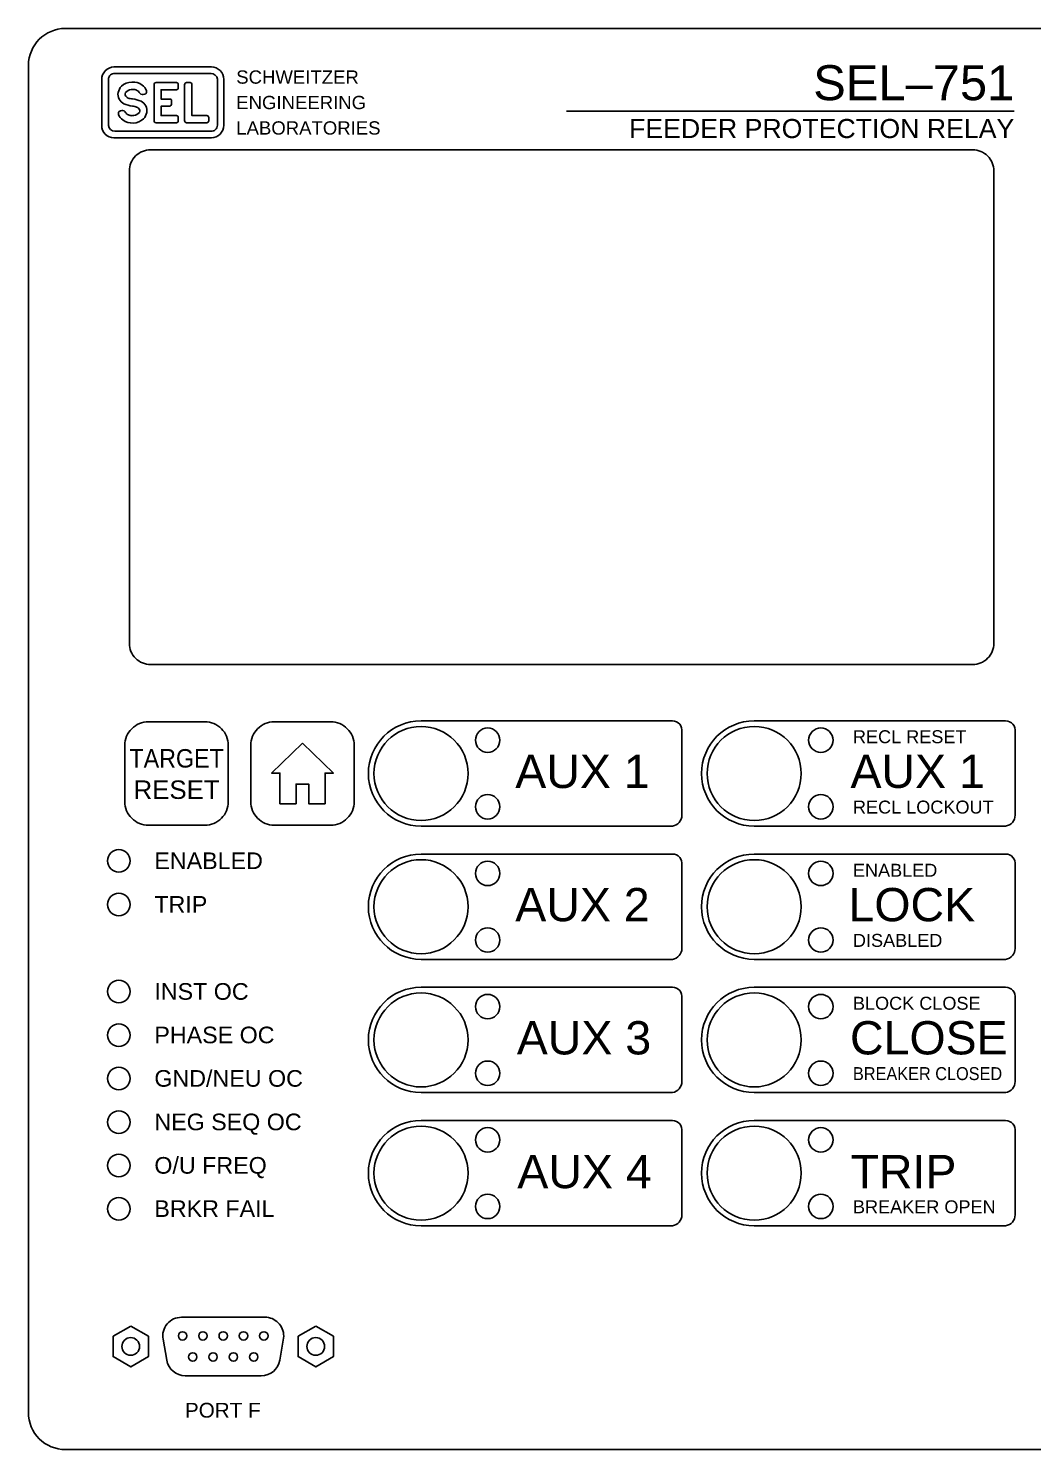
# Model space of a CAD drawing. Extents: x 1 to 47, y 1 to 35.
# Drawn here: x 3.08 to 8.42, y 9.64 to 17.2 of the extents above; entities that cross this region are included whole.
import ezdxf
from ezdxf.enums import TextEntityAlignment as Align

# ---------------------------------------------------------------- set-up
doc = ezdxf.new("R2010")
doc.units = 0
doc.header["$MEASUREMENT"] = 0
for name, color, linetype in [('10_00______DWG_', 7, 'CONTINUOUS'), ('1_01__0__NONE', 7, 'CONTINUOUS'), ('1_02__1__RECLOSING', 7, 'CONTINUOUS'), ('1_03__2__DIRECTIONAL', 7, 'CONTINUOUS'), ('1_04__3__ARC_SENSE_TECH', 7, 'CONTINUOUS'), ('1_05__4__RECLOSING___DIREC', 7, 'CONTINUOUS'), ('1_06__5__RECLOSING__DIRECT', 7, 'CONTINUOUS'), ('1_07__6__ADVANCED_DIRECTIO', 7, 'CONTINUOUS'), ('1_08__7__RECLOSING___ADVAN', 7, 'CONTINUOUS'), ('1_09__8__RECLOSING__ADVANC', 7, 'CONTINUOUS'), ('2_04__A__5-INCH_COLOR_TOUC', 7, 'CONTINUOUS')]:
    doc.layers.add(name, color=color, linetype=linetype)
doc.styles.add('ARIAL', font='arial.ttf')

msp = doc.modelspace()

# ---------------------------------------------------------------- linework, layer by layer
at = {"layer": '10_00______DWG_'}
msp.add_lwpolyline([(8.651, 9.6683, -0.128714), (8.5546, 9.643), (3.2781, 9.643, -0.414214), (3.0814, 9.8398), (3.0814, 17.0063, -0.414213), (3.2781, 17.203), (8.5546, 17.203, -0.128714), (8.651, 17.1778, -0.128714)], format="xyb", dxfattribs=at)
for points in [[(3.5362, 16.998), (4.0546, 16.998, -0.41811), (4.1198, 16.9319), (4.1198, 16.6881, -0.404471), (4.0546, 16.6207), (3.5362, 16.6207, -0.41811), (3.4709, 16.6868), (3.4709, 16.9305, -0.404471)], [(3.5414, 16.9634), (4.0518, 16.9634, -0.378768), (4.0861, 16.9331), (4.0861, 16.6877, -0.441125), (4.0518, 16.6565), (3.5414, 16.6565, -0.378768), (3.5071, 16.6868), (3.5071, 16.9321, -0.441125)], [(3.6308, 16.9177, 0.192116), (3.5757, 16.8956, 0.12608), (3.5584, 16.8624, 0.336344), (3.5893, 16.8021, 0.087668), (3.6341, 16.7898, -0.022201), (3.6472, 16.7877, -0.039737), (3.6567, 16.7847, -0.23043), (3.6729, 16.7688, -0.182747), (3.6714, 16.7561, -0.221111), (3.6415, 16.7396, -0.058363), (3.623, 16.7393, -0.13415), (3.6035, 16.749, 0.006668), (3.5928, 16.7619, 0.085557), (3.5906, 16.7638, 0.231613), (3.5644, 16.7618, 0.170757), (3.5594, 16.7551, 0.118457), (3.5606, 16.7446, 0.153081), (3.583, 16.7161, 0.186266), (3.6384, 16.6998, 0.192116), (3.6935, 16.7219, 0.12608), (3.7108, 16.7551, 0.336344), (3.6799, 16.8153, 0.087668), (3.6351, 16.8277, -0.022201), (3.622, 16.8298, -0.039737), (3.6125, 16.8328, -0.23043), (3.5964, 16.8486, -0.182747), (3.5978, 16.8613, -0.221111), (3.6277, 16.8778, -0.058363), (3.6462, 16.8782, -0.13415), (3.6657, 16.8685, 0.006668), (3.6764, 16.8555, 0.085557), (3.6786, 16.8537, 0.231613), (3.7049, 16.8557, 0.170757), (3.7098, 16.8623, 0.118457), (3.7086, 16.8729, 0.153081), (3.6862, 16.9013, 0.186266)], [(3.7597, 16.9146), (3.868, 16.9146, -0.424366), (3.8778, 16.9044), (3.8778, 16.8868, -0.404134), (3.868, 16.8766), (3.7864, 16.8766), (3.7864, 16.8269), (3.8342, 16.8269, -0.477137), (3.8412, 16.8182), (3.8412, 16.7979, -0.353971), (3.8342, 16.7891), (3.7864, 16.7891), (3.7864, 16.7395), (3.868, 16.7395, -0.424366), (3.8778, 16.7293), (3.8778, 16.7117, -0.404134), (3.868, 16.7015), (3.7597, 16.7015, -0.432614), (3.7494, 16.7124), (3.7494, 16.9036, -0.396049)], [(3.9219, 16.9146), (3.9405, 16.9146, -0.432614), (3.9507, 16.9036), (3.9507, 16.7395), (4.0302, 16.7395, -0.424366), (4.04, 16.7293), (4.04, 16.7117, -0.404134), (4.0302, 16.7015), (3.9219, 16.7015, -0.432614), (3.9116, 16.7124), (3.9116, 16.9036, -0.396049)], [(3.7313, 16.5576, 0.414214), (3.6179, 16.4442), (3.6179, 13.9324, 0.414214), (3.7313, 13.819), (8.1014, 13.819, 0.414214), (8.2148, 13.9324), (8.2148, 16.4442, 0.414214), (8.1014, 16.5576)], [(3.7191, 13.5146), (4.0191, 13.5146, -0.414214), (4.1441, 13.3896), (4.1441, 13.0895, -0.414214), (4.0191, 12.9645), (3.7191, 12.9645, -0.414214), (3.5941, 13.0895), (3.5941, 13.3896, -0.414214)], [(4.3884, 13.5146), (4.6884, 13.5146, -0.414214), (4.8134, 13.3896), (4.8134, 13.0895, -0.414214), (4.6884, 12.9645), (4.3884, 12.9645, -0.414214), (4.2634, 13.0895), (4.2634, 13.3896, -0.414214)], [(6.9403, 13.5195), (8.2773, 13.5195, -0.460086), (8.3273, 13.4612), (8.3273, 13.0179, -0.369778), (8.2773, 12.9595), (6.9403, 12.9595, -0.999996)], [(6.9403, 12.8109), (8.2773, 12.8109, -0.460086), (8.3273, 12.7526), (8.3273, 12.3093, -0.369778), (8.2773, 12.2509), (6.9403, 12.2509, -0.999996)], [(6.9403, 12.1022), (8.2773, 12.1022, -0.460086), (8.3273, 12.0439), (8.3273, 11.6006, -0.369778), (8.2773, 11.5422), (6.9403, 11.5422, -0.999996)], [(6.9403, 11.3936), (8.2773, 11.3936, -0.460086), (8.3273, 11.3352), (8.3273, 10.8919, -0.369778), (8.2773, 10.8336), (6.9403, 10.8336, -0.999996)], [(3.8956, 10.3471), (4.3386, 10.3471, -0.414214), (4.4386, 10.2471), (4.4175, 10.1187, -0.370597), (4.3191, 10.0361), (3.9152, 10.0361, -0.36397), (3.8167, 10.1187), (3.7972, 10.2297, -0.466307)]]:
    msp.add_lwpolyline(points, format="xyb", close=True, dxfattribs=at)
msp.add_lwpolyline([(8.3231, 16.7629), (5.9424, 16.7629)], dxfattribs=at)
for points in [[(4.5384, 13.4), (4.3739, 13.2421), (4.4181, 13.2421), (4.4181, 13.0789), (4.5046, 13.0789), (4.5046, 13.1836), (4.5722, 13.1836), (4.5722, 13.0789), (4.6586, 13.0789), (4.6586, 13.2421), (4.7028, 13.2421)], [(3.6251, 10.3001), (3.7191, 10.2458), (3.7191, 10.1373), (3.6251, 10.083), (3.5311, 10.1373), (3.5311, 10.2458)], [(4.6091, 10.3001), (4.7031, 10.2458), (4.7031, 10.1373), (4.6091, 10.083), (4.5151, 10.1373), (4.5151, 10.2458)]]:
    msp.add_lwpolyline(points, close=True, dxfattribs=at)
for centre, radius in [((6.9403, 13.2395), 0.25), ((7.2947, 13.4167), 0.065), ((7.2947, 13.0624), 0.065), ((3.562, 12.7746), 0.06), ((6.9403, 12.5309), 0.25), ((7.2947, 12.7081), 0.065), ((3.562, 12.5425), 0.06), ((7.2947, 12.3537), 0.065), ((3.562, 12.0793), 0.06), ((6.9403, 11.8222), 0.25), ((7.2947, 11.9994), 0.065), ((3.562, 11.8478), 0.06), ((3.562, 11.6167), 0.06), ((7.2947, 11.6451), 0.065), ((3.562, 11.3852), 0.06), ((6.9403, 11.1136), 0.25), ((7.2947, 11.2907), 0.065), ((3.562, 11.1541), 0.06), ((3.562, 10.924), 0.06), ((7.2947, 10.9364), 0.065), ((3.6251, 10.1916), 0.047), ((3.9011, 10.2476), 0.0225), ((4.0091, 10.2476), 0.0225), ((4.1171, 10.2476), 0.0225), ((4.2251, 10.2476), 0.0225), ((4.3331, 10.2476), 0.0225), ((4.6091, 10.1916), 0.047), ((3.9551, 10.1356), 0.0225), ((4.0631, 10.1356), 0.0225), ((4.1711, 10.1356), 0.0225), ((4.2791, 10.1356), 0.0225)]:
    msp.add_circle(centre, radius, dxfattribs=at)
at = {"layer": '2_04__A__5-INCH_COLOR_TOUC'}
for points in [[(5.1687, 13.5195), (6.5057, 13.5195, -0.460086), (6.5557, 13.4612), (6.5557, 13.0179, -0.369778), (6.5057, 12.9595), (5.1687, 12.9595, -0.999996)], [(5.1687, 12.8109), (6.5057, 12.8109, -0.460086), (6.5557, 12.7526), (6.5557, 12.3093, -0.369778), (6.5057, 12.2509), (5.1687, 12.2509, -0.999996)], [(5.1687, 12.1022), (6.5057, 12.1022, -0.460086), (6.5557, 12.0439), (6.5557, 11.6006, -0.369778), (6.5057, 11.5422), (5.1687, 11.5422, -0.999996)], [(5.1687, 11.3936), (6.5057, 11.3936, -0.460086), (6.5557, 11.3352), (6.5557, 10.8919, -0.369778), (6.5057, 10.8336), (5.1687, 10.8336, -0.999996)]]:
    msp.add_lwpolyline(points, format="xyb", close=True, dxfattribs=at)
for centre, radius in [((5.1687, 13.2395), 0.25), ((5.523, 13.4167), 0.065), ((5.523, 13.0624), 0.065), ((5.1687, 12.5309), 0.25), ((5.523, 12.7081), 0.065), ((5.523, 12.3537), 0.065), ((5.1687, 11.8222), 0.25), ((5.523, 11.9994), 0.065), ((5.523, 11.6451), 0.065), ((5.1687, 11.1136), 0.25), ((5.523, 11.2907), 0.065), ((5.523, 10.9364), 0.065)]:
    msp.add_circle(centre, radius, dxfattribs=at)

# ---------------------------------------------------------------- texts
at = {"layer": '10_00______DWG_', "style": 'ARIAL'}
for s, height, p in [('SEL–751', 0.186, (8.3231, 16.8213)), ('FEEDER PROTECTION RELAY', 0.1015, (8.3231, 16.6198))]:
    msp.add_text(s, height=height, dxfattribs=at).set_placement(p, align=Align.RIGHT)
for s, height, p in [('SCHWEITZER', 0.0706, (4.1863, 16.909)), ('ENGINEERING', 0.070604, (4.1863, 16.7736)), ('LABORATORIES', 0.070604, (4.1863, 16.6383)), ('ENABLED', 0.0885, (3.7509, 12.7312)), ('ENABLED', 0.06883, (7.4652, 12.6905)), ('LOCK', 0.177, (7.4415, 12.4535)), ('TRIP', 0.0885, (3.7509, 12.4991)), ('DISABLED', 0.06883, (7.4652, 12.3173)), ('INST OC', 0.0885, (3.7509, 12.0358)), ('BLOCK CLOSE', 0.068833, (7.4652, 11.9829)), ('PHASE OC', 0.0885, (3.7509, 11.8044)), ('CLOSE', 0.177, (7.4497, 11.7451)), ('GND/NEU OC', 0.0885, (3.7509, 11.5733)), ('NEG SEQ OC', 0.0885, (3.7509, 11.3418)), ('O/U FREQ', 0.0885, (3.7509, 11.1107)), ('TRIP', 0.177, (7.4524, 11.0335)), ('BRKR FAIL', 0.0885, (3.7509, 10.8806)), ('BREAKER OPEN', 0.068833, (7.4652, 10.9)), ('PORT F', 0.07867, (3.9133, 9.813))]:
    msp.add_text(s, height=height, dxfattribs=at).set_placement(p)
at = {"layer": '10_00______DWG_', "style": 'ARIAL', "width": 0.9}
msp.add_text('TARGET', height=0.09833, dxfattribs=at).set_placement((3.8691, 13.271), align=Align.CENTER)
at = {"layer": '10_00______DWG_', "style": 'ARIAL'}
msp.add_text('RESET', height=0.09833, dxfattribs=at).set_placement((3.8691, 13.1043), align=Align.CENTER)
at = {"layer": '10_00______DWG_', "style": 'ARIAL', "width": 0.9}
msp.add_text('BREAKER CLOSED', height=0.068833, dxfattribs=at).set_placement((7.4652, 11.6086))
at = {"layer": '1_01__0__NONE', "style": 'ARIAL'}
msp.add_text('AUX 1', height=0.177, dxfattribs=at).set_placement((7.4521, 13.1627))
at = {"layer": '1_02__1__RECLOSING', "style": 'ARIAL'}
for s, height, p in [('RECL RESET', 0.06883, (7.4652, 13.4008)), ('RECL LOCKOUT', 0.068833, (7.4652, 13.0265))]:
    msp.add_text(s, height=height, dxfattribs=at).set_placement(p)
at = {"layer": '1_03__2__DIRECTIONAL', "style": 'ARIAL'}
msp.add_text('AUX', height=0.177, dxfattribs=at).set_placement((7.4521, 13.1627))
at = {"layer": '1_04__3__ARC_SENSE_TECH', "style": 'ARIAL'}
msp.add_text('AUX', height=0.177, dxfattribs=at).set_placement((7.4521, 13.1627))
at = {"layer": '1_05__4__RECLOSING___DIREC', "style": 'ARIAL'}
for s, height, p in [('RECL RESET', 0.06883, (7.4652, 13.4008)), ('RECL LOCKOUT', 0.068833, (7.4652, 13.0265))]:
    msp.add_text(s, height=height, dxfattribs=at).set_placement(p)
at = {"layer": '1_06__5__RECLOSING__DIRECT', "style": 'ARIAL'}
for s, height, p in [('RECL RESET', 0.06883, (7.4652, 13.4008)), ('RECL LOCKOUT', 0.068833, (7.4652, 13.0265))]:
    msp.add_text(s, height=height, dxfattribs=at).set_placement(p)
at = {"layer": '1_07__6__ADVANCED_DIRECTIO', "style": 'ARIAL'}
msp.add_text('AUX', height=0.177, dxfattribs=at).set_placement((7.4521, 13.1627))
at = {"layer": '1_08__7__RECLOSING___ADVAN', "style": 'ARIAL'}
for s, height, p in [('RECL RESET', 0.06883, (7.4652, 13.4008)), ('RECL LOCKOUT', 0.068833, (7.4652, 13.0265))]:
    msp.add_text(s, height=height, dxfattribs=at).set_placement(p)
at = {"layer": '1_09__8__RECLOSING__ADVANC', "style": 'ARIAL'}
for s, height, p in [('RECL RESET', 0.06883, (7.4652, 13.4008)), ('RECL LOCKOUT', 0.068833, (7.4652, 13.0265))]:
    msp.add_text(s, height=height, dxfattribs=at).set_placement(p)
at = {"layer": '2_04__A__5-INCH_COLOR_TOUC', "style": 'ARIAL'}
for s, p in [('AUX 1', (5.6699, 13.1622)), ('AUX 2', (5.6699, 12.4535)), ('AUX 3', (5.678, 11.7451)), ('AUX 4', (5.6808, 11.0335))]:
    msp.add_text(s, height=0.177, dxfattribs=at).set_placement(p)

doc.saveas('drawing.dxf')
